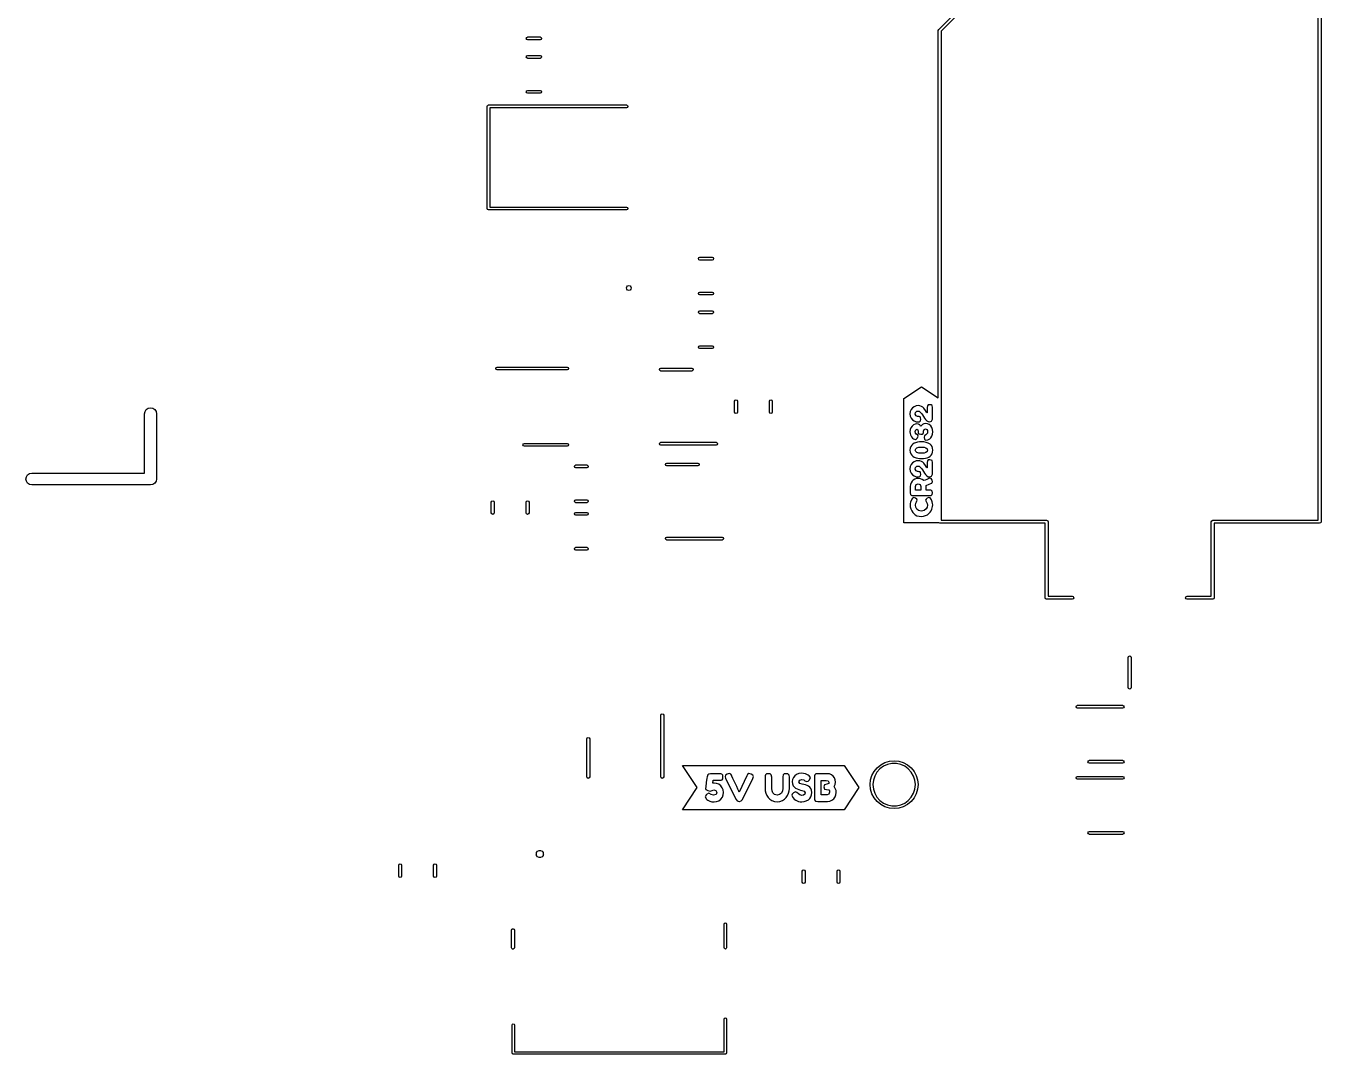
# Model space of a CAD drawing. Extents: x 76 to 221, y -129 to -40.
# Drawn here: x 166.8 to 221.3, y -129 to -85.7 of the extents above; entities that cross this region are included whole.
import ezdxf

# ---------------------------------------------------------------- set-up
doc = ezdxf.new("R2010")
doc.units = 0
doc.layers.add('BLACK', color=7, linetype='CONTINUOUS')

msp = doc.modelspace()

# ---------------------------------------------------------------- linework, layer by layer
at = {"layer": 'BLACK', "linetype": 'CONTINUOUS'}
for p, q in [((205.205, -85.8051), (206.605, -84.4051)), ((206.676, -84.5135), (205.314, -85.8763)), ((221.186, -106.486), (221.186, -84.5135)), ((221.313, -84.45), (221.313, -106.55)), ((187.829, -86.185), (187.846, -86.1426)), ((187.846, -86.2274), (187.829, -86.185)), ((187.846, -86.1426), (187.889, -86.125)), ((187.889, -86.125), (188.411, -86.125)), ((188.411, -86.125), (188.454, -86.1426)), ((188.454, -86.1426), (188.471, -86.185)), ((188.471, -86.185), (188.454, -86.2274)), ((205.186, -85.85), (205.205, -85.8051)), ((205.186, -101.334), (205.186, -85.85)), ((205.314, -85.8763), (205.314, -106.486)), ((187.889, -86.245), (187.846, -86.2274)), ((188.411, -86.245), (187.889, -86.245)), ((188.454, -86.2274), (188.411, -86.245)), ((187.829, -86.965), (187.846, -86.9226)), ((187.846, -87.0074), (187.829, -86.965)), ((187.846, -86.9226), (187.889, -86.905)), ((187.889, -87.025), (187.846, -87.0074)), ((187.889, -86.905), (188.411, -86.905)), ((188.411, -87.025), (187.889, -87.025)), ((188.411, -86.905), (188.454, -86.9226)), ((188.454, -87.0074), (188.411, -87.025)), ((188.454, -86.9226), (188.471, -86.965)), ((188.471, -86.965), (188.454, -87.0074)), ((187.846, -88.3926), (187.889, -88.375)), ((187.889, -88.375), (188.411, -88.375)), ((188.411, -88.375), (188.454, -88.3926)), ((187.829, -88.435), (187.846, -88.3926)), ((187.846, -88.4774), (187.829, -88.435)), ((187.889, -88.495), (187.846, -88.4774)), ((188.411, -88.495), (187.889, -88.495)), ((188.454, -88.4774), (188.411, -88.495)), ((188.454, -88.3926), (188.471, -88.435)), ((188.471, -88.435), (188.454, -88.4774)), ((186.18, -89.05), (186.198, -89.0076)), ((186.18, -93.35), (186.18, -89.05)), ((186.198, -89.0076), (186.24, -88.99)), ((186.24, -88.99), (192.05, -88.99)), ((192.05, -89.11), (186.3, -89.11)), ((186.3, -89.11), (186.3, -93.29)), ((192.05, -88.99), (192.092, -89.0076)), ((192.092, -89.0924), (192.05, -89.11)), ((192.092, -89.0076), (192.11, -89.05)), ((192.11, -89.05), (192.092, -89.0924)), ((186.3, -93.29), (192.05, -93.29)), ((192.05, -93.29), (192.092, -93.3076)), ((186.198, -93.3924), (186.18, -93.35)), ((186.24, -93.41), (186.198, -93.3924)), ((192.05, -93.41), (186.24, -93.41)), ((192.092, -93.3924), (192.05, -93.41)), ((192.092, -93.3076), (192.11, -93.35)), ((192.11, -93.35), (192.092, -93.3924)), ((195.079, -95.465), (195.096, -95.4226)), ((195.096, -95.5074), (195.079, -95.465)), ((195.096, -95.4226), (195.139, -95.405)), ((195.139, -95.405), (195.661, -95.405)), ((195.661, -95.405), (195.704, -95.4226)), ((195.704, -95.4226), (195.721, -95.465)), ((195.721, -95.465), (195.704, -95.5074)), ((195.139, -95.525), (195.096, -95.5074)), ((195.661, -95.525), (195.139, -95.525)), ((195.704, -95.5074), (195.661, -95.525)), ((192.05, -96.7), (192.063, -96.65)), ((192.063, -96.75), (192.05, -96.7)), ((192.063, -96.65), (192.1, -96.6134)), ((192.1, -96.7866), (192.063, -96.75)), ((192.1, -96.6134), (192.15, -96.6)), ((192.15, -96.8), (192.1, -96.7866)), ((192.15, -96.6), (192.2, -96.6134)), ((192.2, -96.7866), (192.15, -96.8)), ((192.2, -96.6134), (192.237, -96.65)), ((192.237, -96.75), (192.2, -96.7866)), ((192.237, -96.65), (192.25, -96.7)), ((192.25, -96.7), (192.237, -96.75)), ((195.079, -96.935), (195.096, -96.8926)), ((195.096, -96.9774), (195.079, -96.935)), ((195.096, -96.8926), (195.139, -96.875)), ((195.139, -96.995), (195.096, -96.9774)), ((195.139, -96.875), (195.661, -96.875)), ((195.661, -96.995), (195.139, -96.995)), ((195.661, -96.875), (195.704, -96.8926)), ((195.704, -96.9774), (195.661, -96.995)), ((195.704, -96.8926), (195.721, -96.935)), ((195.721, -96.935), (195.704, -96.9774)), ((195.096, -97.6826), (195.139, -97.665)), ((195.139, -97.665), (195.661, -97.665)), ((195.661, -97.665), (195.704, -97.6826)), ((195.079, -97.725), (195.096, -97.6826)), ((195.096, -97.7674), (195.079, -97.725)), ((195.139, -97.785), (195.096, -97.7674)), ((195.661, -97.785), (195.139, -97.785)), ((195.704, -97.7674), (195.661, -97.785)), ((195.704, -97.6826), (195.721, -97.725)), ((195.721, -97.725), (195.704, -97.7674)), ((195.079, -99.195), (195.096, -99.1526)), ((195.096, -99.2374), (195.079, -99.195)), ((195.096, -99.1526), (195.139, -99.135)), ((195.139, -99.255), (195.096, -99.2374)), ((195.139, -99.135), (195.661, -99.135)), ((195.661, -99.255), (195.139, -99.255)), ((195.661, -99.135), (195.704, -99.1526)), ((195.704, -99.2374), (195.661, -99.255)), ((195.704, -99.1526), (195.721, -99.195)), ((195.721, -99.195), (195.704, -99.2374)), ((186.54, -100.09), (186.558, -100.048)), ((186.558, -100.132), (186.54, -100.09)), ((186.558, -100.048), (186.6, -100.03)), ((186.6, -100.15), (186.558, -100.132)), ((186.6, -100.03), (189.55, -100.03)), ((189.55, -100.15), (186.6, -100.15)), ((189.55, -100.03), (189.592, -100.048)), ((189.592, -100.132), (189.55, -100.15)), ((189.592, -100.048), (189.61, -100.09)), ((189.61, -100.09), (189.592, -100.132)), ((193.44, -100.14), (193.458, -100.098)), ((193.458, -100.182), (193.44, -100.14)), ((193.458, -100.098), (193.5, -100.08)), ((193.5, -100.2), (193.458, -100.182)), ((193.5, -100.08), (194.15, -100.08)), ((194.15, -100.2), (193.5, -100.2)), ((194.15, -100.08), (194.8, -100.08)), ((194.8, -100.2), (194.15, -100.2)), ((194.8, -100.08), (194.842, -100.098)), ((194.842, -100.182), (194.8, -100.2)), ((194.842, -100.098), (194.86, -100.14)), ((194.86, -100.14), (194.842, -100.182)), ((203.729, -101.357), (204.475, -100.86)), ((204.475, -100.86), (205.186, -101.334)), ((196.605, -101.473), (196.623, -101.431)), ((196.605, -101.927), (196.605, -101.473)), ((196.623, -101.431), (196.665, -101.413)), ((196.665, -101.413), (196.707, -101.431)), ((196.707, -101.431), (196.725, -101.473)), ((196.725, -101.473), (196.725, -101.927)), ((198.075, -101.473), (198.093, -101.431)), ((198.075, -101.927), (198.075, -101.473)), ((198.093, -101.431), (198.135, -101.413)), ((198.135, -101.413), (198.177, -101.431)), ((198.177, -101.431), (198.195, -101.473)), ((198.195, -101.473), (198.195, -101.927)), ((203.729, -101.622), (203.729, -101.357)), ((171.75, -102), (171.769, -101.904)), ((171.75, -104.5), (171.75, -102)), ((171.769, -101.904), (171.823, -101.823)), ((171.823, -101.823), (171.904, -101.769)), ((171.904, -101.769), (172, -101.75)), ((172, -101.75), (172.096, -101.769)), ((172.096, -101.769), (172.177, -101.823)), ((172.177, -101.823), (172.231, -101.904)), ((172.231, -101.904), (172.25, -102)), ((172.25, -102), (172.25, -104.75)), ((196.623, -101.969), (196.605, -101.927)), ((196.665, -101.987), (196.623, -101.969)), ((196.707, -101.969), (196.665, -101.987)), ((196.725, -101.927), (196.707, -101.969)), ((198.093, -101.969), (198.075, -101.927)), ((198.135, -101.987), (198.093, -101.969)), ((198.177, -101.969), (198.135, -101.987)), ((198.195, -101.927), (198.177, -101.969)), ((203.729, -106.326), (203.729, -101.622)), ((204.005, -101.906), (203.994, -102.002)), ((203.994, -102.002), (204.005, -102.097)), ((204.041, -101.824), (204.005, -101.906)), ((204.1, -101.754), (204.041, -101.824)), ((204.174, -101.701), (204.1, -101.754)), ((204.254, -101.669), (204.174, -101.701)), ((204.218, -102.01), (204.23, -101.947)), ((204.248, -102.081), (204.218, -102.01)), ((204.23, -101.947), (204.255, -101.913)), ((204.342, -101.658), (204.254, -101.669)), ((204.255, -101.913), (204.289, -101.893)), ((204.289, -101.893), (204.321, -101.884)), ((204.321, -101.884), (204.377, -101.896)), ((204.412, -101.666), (204.342, -101.658)), ((204.377, -101.896), (204.429, -101.932)), ((204.479, -101.69), (204.412, -101.666)), ((204.429, -101.932), (204.477, -101.985)), ((204.477, -101.985), (204.52, -102.047)), ((204.537, -101.725), (204.479, -101.69)), ((204.583, -101.766), (204.537, -101.725)), ((204.653, -101.855), (204.583, -101.766)), ((204.696, -101.934), (204.653, -101.855)), ((204.709, -101.966), (204.696, -101.934)), ((204.715, -101.966), (204.709, -101.966)), ((204.727, -101.659), (204.715, -101.733)), ((204.715, -101.733), (204.715, -101.966)), ((204.764, -101.629), (204.727, -101.659)), ((204.829, -101.622), (204.764, -101.629)), ((204.893, -101.63), (204.829, -101.622)), ((204.926, -101.657), (204.893, -101.63)), ((204.941, -101.736), (204.926, -101.657)), ((204.941, -102.232), (204.941, -101.736)), ((204.005, -102.097), (204.04, -102.18)), ((204.083, -102.518), (204.033, -102.586)), ((204.04, -102.18), (204.098, -102.25)), ((204.144, -102.468), (204.083, -102.518)), ((204.098, -102.25), (204.171, -102.302)), ((204.211, -102.438), (204.144, -102.468)), ((204.171, -102.302), (204.25, -102.334)), ((204.283, -102.428), (204.211, -102.438)), ((204.307, -102.114), (204.248, -102.081)), ((204.25, -102.334), (204.335, -102.344)), ((204.35, -102.439), (204.283, -102.428)), ((204.337, -102.119), (204.307, -102.114)), ((204.335, -102.344), (204.4, -102.338)), ((204.344, -102.119), (204.337, -102.119)), ((204.386, -102.121), (204.344, -102.119)), ((204.403, -102.472), (204.35, -102.439)), ((204.418, -102.133), (204.386, -102.121)), ((204.4, -102.338), (204.436, -102.303)), ((204.443, -102.527), (204.403, -102.472)), ((204.441, -102.168), (204.418, -102.133)), ((204.436, -102.303), (204.448, -102.232)), ((204.448, -102.232), (204.441, -102.168)), ((204.452, -102.527), (204.443, -102.527)), ((204.479, -102.49), (204.452, -102.527)), ((204.521, -102.45), (204.479, -102.49)), ((204.52, -102.047), (204.56, -102.114)), ((204.578, -102.418), (204.521, -102.45)), ((204.56, -102.114), (204.601, -102.182)), ((204.643, -102.408), (204.578, -102.418)), ((204.601, -102.182), (204.647, -102.244)), ((204.728, -102.419), (204.643, -102.408)), ((204.647, -102.244), (204.7, -102.297)), ((204.7, -102.297), (204.761, -102.332)), ((204.803, -102.453), (204.728, -102.419)), ((204.761, -102.332), (204.827, -102.344)), ((204.867, -102.509), (204.803, -102.453)), ((204.827, -102.344), (204.907, -102.311)), ((204.916, -102.583), (204.867, -102.509)), ((204.907, -102.311), (204.941, -102.232)), ((204.004, -102.668), (203.994, -102.765)), ((203.994, -102.765), (203.998, -102.828)), ((203.998, -102.828), (204.011, -102.885)), ((204.033, -102.586), (204.004, -102.668)), ((204.011, -102.885), (204.051, -102.968)), ((204.051, -102.968), (204.101, -103.021)), ((204.101, -103.021), (204.141, -103.049)), ((204.141, -103.049), (204.227, -103.078)), ((204.211, -102.749), (204.235, -102.678)), ((204.226, -102.82), (204.211, -102.749)), ((204.257, -102.853), (204.226, -102.82)), ((204.227, -103.078), (204.273, -103.062)), ((204.235, -102.678), (204.286, -102.653)), ((204.272, -102.861), (204.257, -102.853)), ((204.319, -102.897), (204.272, -102.861)), ((204.273, -103.062), (204.312, -103.015)), ((204.286, -102.653), (204.323, -102.677)), ((204.312, -103.015), (204.335, -102.945)), ((204.335, -102.945), (204.319, -102.897)), ((204.323, -102.677), (204.335, -102.749)), ((204.335, -102.749), (204.342, -102.815)), ((204.342, -102.815), (204.376, -102.851)), ((204.376, -102.851), (204.447, -102.862)), ((204.447, -102.862), (204.512, -102.854)), ((204.512, -102.854), (204.545, -102.828)), ((204.545, -102.828), (204.558, -102.795)), ((204.558, -102.795), (204.56, -102.737)), ((204.56, -102.737), (204.586, -102.664)), ((204.586, -102.664), (204.646, -102.633)), ((204.601, -102.925), (204.588, -102.992)), ((204.588, -102.992), (204.606, -103.085)), ((204.667, -102.887), (204.601, -102.925)), ((204.606, -103.085), (204.662, -103.116)), ((204.646, -102.633), (204.708, -102.664)), ((204.662, -103.116), (204.73, -103.102)), ((204.728, -102.817), (204.667, -102.887)), ((204.708, -102.664), (204.729, -102.705)), ((204.735, -102.763), (204.728, -102.817)), ((204.729, -102.705), (204.735, -102.763)), ((204.73, -103.102), (204.743, -103.1)), ((204.743, -103.1), (204.776, -103.086)), ((204.776, -103.086), (204.826, -103.054)), ((204.826, -103.054), (204.866, -103.019)), ((204.866, -103.019), (204.916, -102.945)), ((204.945, -102.668), (204.916, -102.583)), ((204.916, -102.945), (204.945, -102.861)), ((204.955, -102.765), (204.945, -102.668)), ((204.945, -102.861), (204.955, -102.765)), ((187.69, -103.31), (187.708, -103.268)), ((187.708, -103.352), (187.69, -103.31)), ((187.708, -103.268), (187.75, -103.25)), ((187.75, -103.37), (187.708, -103.352)), ((187.75, -103.25), (189.55, -103.25)), ((189.55, -103.37), (187.75, -103.37)), ((189.55, -103.25), (189.592, -103.268)), ((189.592, -103.352), (189.55, -103.37)), ((189.592, -103.268), (189.61, -103.31)), ((189.61, -103.31), (189.592, -103.352)), ((193.44, -103.26), (193.458, -103.218)), ((193.458, -103.302), (193.44, -103.26)), ((193.458, -103.218), (193.5, -103.2)), ((193.5, -103.32), (193.458, -103.302)), ((193.5, -103.2), (194.15, -103.2)), ((194.15, -103.32), (193.5, -103.32)), ((194.15, -103.2), (195.825, -103.2)), ((195.825, -103.32), (194.15, -103.32)), ((195.825, -103.2), (195.867, -103.218)), ((195.867, -103.302), (195.825, -103.32)), ((195.867, -103.218), (195.885, -103.26)), ((195.885, -103.26), (195.867, -103.302)), ((204.002, -103.452), (203.994, -103.534)), ((203.994, -103.534), (204.002, -103.617)), ((204.028, -103.381), (204.002, -103.452)), ((204.002, -103.617), (204.029, -103.689)), ((204.066, -103.323), (204.028, -103.381)), ((204.113, -103.278), (204.066, -103.323)), ((204.168, -103.244), (204.113, -103.278)), ((204.232, -103.218), (204.168, -103.244)), ((204.218, -103.534), (204.234, -103.478)), ((204.234, -103.591), (204.218, -103.534)), ((204.31, -103.197), (204.232, -103.218)), ((204.234, -103.478), (204.282, -103.437)), ((204.282, -103.631), (204.234, -103.591)), ((204.282, -103.437), (204.362, -103.413)), ((204.362, -103.656), (204.282, -103.631)), ((204.391, -103.184), (204.31, -103.197)), ((204.362, -103.413), (204.474, -103.405)), ((204.474, -103.664), (204.362, -103.656)), ((204.475, -103.18), (204.391, -103.184)), ((204.474, -103.405), (204.481, -103.405)), ((204.586, -103.656), (204.474, -103.664)), ((204.584, -103.186), (204.475, -103.18)), ((204.481, -103.405), (204.59, -103.413)), ((204.681, -103.205), (204.584, -103.186)), ((204.666, -103.632), (204.586, -103.656)), ((204.59, -103.413), (204.668, -103.437)), ((204.714, -103.592), (204.666, -103.632)), ((204.668, -103.437), (204.715, -103.478)), ((204.766, -103.236), (204.681, -103.205)), ((204.73, -103.535), (204.714, -103.592)), ((204.715, -103.478), (204.73, -103.535)), ((204.839, -103.279), (204.766, -103.236)), ((204.886, -103.323), (204.839, -103.279)), ((204.923, -103.381), (204.886, -103.323)), ((204.948, -103.452), (204.923, -103.381)), ((204.923, -103.686), (204.948, -103.614)), ((204.956, -103.533), (204.948, -103.452)), ((204.948, -103.614), (204.956, -103.533)), ((189.863, -104.215), (189.881, -104.173)), ((189.881, -104.257), (189.863, -104.215)), ((189.881, -104.173), (189.923, -104.155)), ((189.923, -104.155), (190.377, -104.155)), ((190.377, -104.155), (190.419, -104.173)), ((190.419, -104.173), (190.437, -104.215)), ((190.437, -104.215), (190.419, -104.257)), ((193.69, -104.14), (193.708, -104.098)), ((193.708, -104.182), (193.69, -104.14)), ((193.708, -104.098), (193.75, -104.08)), ((193.75, -104.2), (193.708, -104.182)), ((193.75, -104.08), (194.4, -104.08)), ((194.4, -104.2), (193.75, -104.2)), ((194.4, -104.08), (195.05, -104.08)), ((195.05, -104.2), (194.4, -104.2)), ((195.05, -104.08), (195.092, -104.098)), ((195.092, -104.182), (195.05, -104.2)), ((195.092, -104.098), (195.11, -104.14)), ((195.11, -104.14), (195.092, -104.182)), ((204.041, -104.141), (204.005, -104.224)), ((204.029, -103.689), (204.068, -103.748)), ((204.1, -104.071), (204.041, -104.141)), ((204.068, -103.748), (204.115, -103.792)), ((204.174, -104.019), (204.1, -104.071)), ((204.115, -103.792), (204.176, -103.827)), ((204.254, -103.987), (204.174, -104.019)), ((204.176, -103.827), (204.257, -103.859)), ((204.342, -103.976), (204.254, -103.987)), ((204.255, -104.231), (204.289, -104.211)), ((204.257, -103.859), (204.321, -103.875)), ((204.289, -104.211), (204.321, -104.202)), ((204.321, -103.875), (204.393, -103.885)), ((204.321, -104.202), (204.377, -104.214)), ((204.412, -103.984), (204.342, -103.976)), ((204.377, -104.214), (204.429, -104.25)), ((204.393, -103.885), (204.474, -103.889)), ((204.479, -104.008), (204.412, -103.984)), ((204.474, -103.889), (204.563, -103.884)), ((204.537, -104.043), (204.479, -104.008)), ((204.583, -104.084), (204.537, -104.043)), ((204.563, -103.884), (204.645, -103.872)), ((204.653, -104.173), (204.583, -104.084)), ((204.645, -103.872), (204.721, -103.852)), ((204.696, -104.252), (204.653, -104.173)), ((204.727, -103.977), (204.715, -104.051)), ((204.715, -104.051), (204.715, -104.284)), ((204.721, -103.852), (204.785, -103.824)), ((204.764, -103.947), (204.727, -103.977)), ((204.829, -103.939), (204.764, -103.947)), ((204.785, -103.824), (204.839, -103.79)), ((204.893, -103.948), (204.829, -103.939)), ((204.839, -103.79), (204.885, -103.745)), ((204.885, -103.745), (204.923, -103.686)), ((204.926, -103.975), (204.893, -103.948)), ((204.941, -104.054), (204.926, -103.975)), ((204.941, -104.55), (204.941, -104.054)), ((166.75, -104.75), (166.769, -104.654)), ((166.769, -104.846), (166.75, -104.75)), ((166.769, -104.654), (166.823, -104.573)), ((166.823, -104.573), (166.904, -104.519)), ((166.904, -104.519), (167, -104.5)), ((167, -104.5), (171.75, -104.5)), ((172.25, -104.75), (172.231, -104.846)), ((189.923, -104.275), (189.881, -104.257)), ((190.377, -104.275), (189.923, -104.275)), ((190.419, -104.257), (190.377, -104.275)), ((204.005, -104.224), (203.994, -104.32)), ((203.994, -104.32), (204.005, -104.415)), ((204.005, -104.415), (204.04, -104.498)), ((204.04, -104.498), (204.098, -104.567)), ((204.098, -104.567), (204.171, -104.62)), ((204.196, -104.756), (204.135, -104.793)), ((204.171, -104.62), (204.25, -104.651)), ((204.267, -104.731), (204.196, -104.756)), ((204.218, -104.328), (204.23, -104.264)), ((204.248, -104.398), (204.218, -104.328)), ((204.23, -104.264), (204.255, -104.231)), ((204.307, -104.432), (204.248, -104.398)), ((204.25, -104.651), (204.335, -104.662)), ((204.345, -104.723), (204.267, -104.731)), ((204.337, -104.437), (204.307, -104.432)), ((204.335, -104.662), (204.4, -104.656)), ((204.344, -104.437), (204.337, -104.437)), ((204.386, -104.439), (204.344, -104.437)), ((204.435, -104.734), (204.345, -104.723)), ((204.418, -104.451), (204.386, -104.439)), ((204.4, -104.656), (204.436, -104.621)), ((204.441, -104.485), (204.418, -104.451)), ((204.429, -104.25), (204.477, -104.302)), ((204.514, -104.765), (204.435, -104.734)), ((204.436, -104.621), (204.448, -104.55)), ((204.448, -104.55), (204.441, -104.485)), ((204.477, -104.302), (204.52, -104.365)), ((204.52, -104.365), (204.56, -104.432)), ((204.56, -104.432), (204.601, -104.499)), ((204.601, -104.499), (204.647, -104.562)), ((204.647, -104.562), (204.7, -104.614)), ((204.709, -104.284), (204.696, -104.252)), ((204.7, -104.614), (204.761, -104.65)), ((204.781, -104.732), (204.7, -104.767)), ((204.715, -104.284), (204.709, -104.284)), ((204.761, -104.65), (204.827, -104.662)), ((204.847, -104.713), (204.781, -104.732)), ((204.827, -104.662), (204.907, -104.629)), ((204.892, -104.732), (204.847, -104.713)), ((204.928, -104.792), (204.892, -104.732)), ((204.907, -104.629), (204.941, -104.55)), ((166.823, -104.927), (166.769, -104.846)), ((166.904, -104.981), (166.823, -104.927)), ((167, -105), (166.904, -104.981)), ((172, -105), (167, -105)), ((172.096, -104.981), (172, -105)), ((172.177, -104.927), (172.096, -104.981)), ((172.231, -104.846), (172.177, -104.927)), ((204.017, -104.983), (204.008, -105.057)), ((204.008, -105.057), (204.008, -105.331)), ((204.044, -104.911), (204.017, -104.983)), ((204.089, -104.84), (204.044, -104.911)), ((204.135, -104.793), (204.089, -104.84)), ((204.232, -105.059), (204.261, -104.983)), ((204.232, -105.22), (204.232, -105.059)), ((204.457, -105.22), (204.232, -105.22)), ((204.261, -104.983), (204.345, -104.946)), ((204.345, -104.946), (204.429, -104.983)), ((204.429, -104.983), (204.457, -105.057)), ((204.457, -105.057), (204.457, -105.22)), ((204.582, -104.818), (204.514, -104.765)), ((204.634, -104.796), (204.582, -104.818)), ((204.7, -104.767), (204.634, -104.796)), ((204.679, -105.02), (204.796, -104.971)), ((204.682, -105.059), (204.679, -105.02)), ((204.682, -105.22), (204.682, -105.059)), ((204.826, -105.22), (204.682, -105.22)), ((204.796, -104.971), (204.873, -104.938)), ((204.869, -105.221), (204.826, -105.22)), ((204.903, -105.233), (204.869, -105.221)), ((204.873, -104.938), (204.909, -104.921)), ((204.929, -105.267), (204.903, -105.233)), ((204.909, -104.921), (204.934, -104.898)), ((204.946, -104.857), (204.928, -104.792)), ((204.937, -105.333), (204.929, -105.267)), ((204.934, -104.898), (204.946, -104.857)), ((186.355, -105.723), (186.373, -105.681)), ((186.355, -106.177), (186.355, -105.723)), ((186.373, -105.681), (186.415, -105.663)), ((186.415, -105.663), (186.457, -105.681)), ((186.457, -105.681), (186.475, -105.723)), ((186.475, -105.723), (186.475, -106.177)), ((187.825, -105.723), (187.843, -105.681)), ((187.825, -106.177), (187.825, -105.723)), ((187.843, -105.681), (187.885, -105.663)), ((187.885, -105.663), (187.927, -105.681)), ((187.927, -105.681), (187.945, -105.723)), ((187.945, -105.723), (187.945, -106.177)), ((189.863, -105.685), (189.881, -105.643)), ((189.881, -105.727), (189.863, -105.685)), ((189.881, -105.643), (189.923, -105.625)), ((189.923, -105.745), (189.881, -105.727)), ((189.923, -105.625), (190.377, -105.625)), ((190.377, -105.745), (189.923, -105.745)), ((190.377, -105.625), (190.419, -105.643)), ((190.419, -105.727), (190.377, -105.745)), ((190.419, -105.643), (190.437, -105.685)), ((190.437, -105.685), (190.419, -105.727)), ((204.003, -105.78), (203.999, -105.841)), ((203.999, -105.841), (204.006, -105.924)), ((204.017, -105.719), (204.003, -105.78)), ((204.008, -105.331), (204.016, -105.397)), ((204.016, -105.397), (204.042, -105.43)), ((204.055, -105.626), (204.017, -105.719)), ((204.042, -105.43), (204.076, -105.442)), ((204.072, -105.595), (204.055, -105.626)), ((204.095, -105.56), (204.072, -105.595)), ((204.076, -105.442), (204.119, -105.444)), ((204.156, -105.527), (204.095, -105.56)), ((204.119, -105.444), (204.824, -105.444)), ((204.226, -105.554), (204.156, -105.527)), ((204.224, -105.849), (204.234, -105.769)), ((204.238, -105.931), (204.224, -105.849)), ((204.278, -105.601), (204.226, -105.554)), ((204.234, -105.769), (204.267, -105.707)), ((204.267, -105.707), (204.295, -105.642)), ((204.295, -105.642), (204.278, -105.601)), ((204.671, -105.6), (204.653, -105.641)), ((204.653, -105.641), (204.678, -105.702)), ((204.724, -105.556), (204.671, -105.6)), ((204.678, -105.702), (204.695, -105.725)), ((204.695, -105.725), (204.715, -105.775)), ((204.725, -105.849), (204.711, -105.932)), ((204.715, -105.775), (204.725, -105.849)), ((204.795, -105.528), (204.724, -105.556)), ((204.839, -105.545), (204.795, -105.528)), ((204.824, -105.444), (204.89, -105.437)), ((204.871, -105.585), (204.839, -105.545)), ((204.898, -105.629), (204.871, -105.585)), ((204.89, -105.437), (204.926, -105.403)), ((204.931, -105.715), (204.898, -105.629)), ((204.926, -105.403), (204.937, -105.333)), ((204.946, -105.778), (204.931, -105.715)), ((204.951, -105.84), (204.946, -105.778)), ((204.947, -105.901), (204.951, -105.84)), ((186.373, -106.219), (186.355, -106.177)), ((186.415, -106.237), (186.373, -106.219)), ((186.457, -106.219), (186.415, -106.237)), ((186.475, -106.177), (186.457, -106.219)), ((187.843, -106.219), (187.825, -106.177)), ((187.885, -106.237), (187.843, -106.219)), ((187.927, -106.219), (187.885, -106.237)), ((187.945, -106.177), (187.927, -106.219)), ((189.863, -106.215), (189.881, -106.173)), ((189.881, -106.257), (189.863, -106.215)), ((189.881, -106.173), (189.923, -106.155)), ((189.923, -106.275), (189.881, -106.257)), ((189.923, -106.155), (190.377, -106.155)), ((190.377, -106.275), (189.923, -106.275)), ((190.377, -106.155), (190.419, -106.173)), ((190.419, -106.257), (190.377, -106.275)), ((190.419, -106.173), (190.437, -106.215)), ((190.437, -106.215), (190.419, -106.257)), ((203.729, -106.59), (203.729, -106.326)), ((204.006, -105.924), (204.029, -106.008)), ((204.029, -106.008), (204.067, -106.091)), ((204.067, -106.091), (204.107, -106.153)), ((204.107, -106.153), (204.156, -106.208)), ((204.156, -106.208), (204.215, -106.255)), ((204.215, -106.255), (204.289, -106.293)), ((204.281, -106.012), (204.238, -105.931)), ((204.359, -106.075), (204.281, -106.012)), ((204.289, -106.293), (204.374, -106.317)), ((204.414, -106.095), (204.359, -106.075)), ((204.374, -106.317), (204.469, -106.326)), ((204.474, -106.101), (204.414, -106.095)), ((204.469, -106.326), (204.564, -106.317)), ((204.535, -106.095), (204.474, -106.101)), ((204.589, -106.075), (204.535, -106.095)), ((204.564, -106.317), (204.652, -106.292)), ((204.669, -106.011), (204.589, -106.075)), ((204.652, -106.292), (204.729, -106.254)), ((204.711, -105.932), (204.669, -106.011)), ((204.729, -106.254), (204.791, -106.206)), ((204.791, -106.206), (204.84, -106.151)), ((204.84, -106.151), (204.882, -106.089)), ((204.882, -106.089), (204.914, -106.024)), ((204.914, -106.024), (204.935, -105.962)), ((204.935, -105.962), (204.947, -105.901)), ((205.203, -106.59), (203.729, -106.59)), ((205.205, -106.595), (205.203, -106.59)), ((205.25, -106.614), (205.205, -106.595)), ((209.686, -106.614), (205.25, -106.614)), ((205.314, -106.486), (209.75, -106.486)), ((209.686, -109.75), (209.686, -106.614)), ((209.75, -106.486), (209.795, -106.505)), ((209.795, -106.505), (209.813, -106.55)), ((209.813, -106.55), (209.813, -109.686)), ((216.686, -106.55), (216.705, -106.505)), ((216.686, -109.686), (216.686, -106.55)), ((216.705, -106.505), (216.75, -106.486)), ((216.75, -106.486), (221.186, -106.486)), ((221.25, -106.614), (216.813, -106.614)), ((216.813, -106.614), (216.813, -109.75)), ((221.295, -106.595), (221.25, -106.614)), ((221.313, -106.55), (221.295, -106.595)), ((193.69, -107.26), (193.708, -107.218)), ((193.708, -107.302), (193.69, -107.26)), ((193.708, -107.218), (193.75, -107.2)), ((193.75, -107.32), (193.708, -107.302)), ((193.75, -107.2), (194.4, -107.2)), ((194.4, -107.32), (193.75, -107.32)), ((194.4, -107.2), (196.075, -107.2)), ((196.075, -107.32), (194.4, -107.32)), ((196.075, -107.2), (196.117, -107.218)), ((196.117, -107.302), (196.075, -107.32)), ((196.117, -107.218), (196.135, -107.26)), ((196.135, -107.26), (196.117, -107.302)), ((189.863, -107.685), (189.881, -107.643)), ((189.881, -107.727), (189.863, -107.685)), ((189.881, -107.643), (189.923, -107.625)), ((189.923, -107.745), (189.881, -107.727)), ((189.923, -107.625), (190.377, -107.625)), ((190.377, -107.745), (189.923, -107.745)), ((190.377, -107.625), (190.419, -107.643)), ((190.419, -107.727), (190.377, -107.745)), ((190.419, -107.643), (190.437, -107.685)), ((190.437, -107.685), (190.419, -107.727)), ((209.705, -109.795), (209.686, -109.75)), ((209.75, -109.813), (209.705, -109.795)), ((210.83, -109.813), (209.75, -109.813)), ((209.813, -109.686), (210.83, -109.686)), ((210.83, -109.686), (210.875, -109.705)), ((210.875, -109.795), (210.83, -109.813)), ((210.875, -109.705), (210.893, -109.75)), ((210.893, -109.75), (210.875, -109.795)), ((215.606, -109.75), (215.625, -109.705)), ((215.625, -109.795), (215.606, -109.75)), ((215.625, -109.705), (215.67, -109.686)), ((215.67, -109.813), (215.625, -109.795)), ((215.67, -109.686), (216.686, -109.686)), ((216.75, -109.813), (215.67, -109.813)), ((216.795, -109.795), (216.75, -109.813)), ((216.813, -109.75), (216.795, -109.795)), ((213.186, -112.264), (213.205, -112.219)), ((213.186, -113.534), (213.186, -112.264)), ((213.205, -112.219), (213.25, -112.2)), ((213.25, -112.2), (213.295, -112.219)), ((213.295, -112.219), (213.313, -112.264)), ((213.313, -112.264), (213.313, -113.534)), ((213.205, -113.579), (213.186, -113.534)), ((213.25, -113.597), (213.205, -113.579)), ((213.295, -113.579), (213.25, -113.597)), ((213.313, -113.534), (213.295, -113.579)), ((210.99, -114.34), (211.008, -114.298)), ((211.008, -114.382), (210.99, -114.34)), ((211.008, -114.298), (211.05, -114.28)), ((211.05, -114.4), (211.008, -114.382)), ((211.05, -114.28), (212.95, -114.28)), ((212.95, -114.4), (211.05, -114.4)), ((212.95, -114.28), (212.992, -114.298)), ((212.992, -114.382), (212.95, -114.4)), ((212.992, -114.298), (213.01, -114.34)), ((213.01, -114.34), (212.992, -114.382)), ((193.5, -114.7), (193.518, -114.658)), ((193.5, -116.5), (193.5, -114.7)), ((193.518, -114.658), (193.56, -114.64)), ((193.56, -114.64), (193.602, -114.658)), ((193.602, -114.658), (193.62, -114.7)), ((193.62, -114.7), (193.62, -116.5)), ((190.38, -115.7), (190.398, -115.658)), ((190.398, -115.658), (190.44, -115.64)), ((190.44, -115.64), (190.482, -115.658)), ((190.482, -115.658), (190.5, -115.7)), ((190.38, -116.5), (190.38, -115.7)), ((190.5, -115.7), (190.5, -116.5)), ((190.38, -117.3), (190.38, -116.5)), ((190.5, -116.5), (190.5, -117.3)), ((193.5, -117.3), (193.5, -116.5)), ((193.62, -116.5), (193.62, -117.3)), ((202.764, -116.785), (202.938, -116.692)), ((202.938, -116.692), (203.128, -116.634)), ((203.231, -116.735), (203.048, -116.774)), ((203.128, -116.634), (203.325, -116.615)), ((203.419, -116.735), (203.231, -116.735)), ((203.325, -116.615), (203.522, -116.634)), ((203.602, -116.774), (203.419, -116.735)), ((203.522, -116.634), (203.712, -116.692)), ((203.712, -116.692), (203.886, -116.785)), ((211.49, -116.66), (211.508, -116.618)), ((211.508, -116.702), (211.49, -116.66)), ((211.508, -116.618), (211.55, -116.6)), ((211.55, -116.72), (211.508, -116.702)), ((211.55, -116.6), (212.95, -116.6)), ((212.95, -116.72), (211.55, -116.72)), ((212.95, -116.6), (212.992, -116.618)), ((212.992, -116.702), (212.95, -116.72)), ((212.992, -116.618), (213.01, -116.66)), ((213.01, -116.66), (212.992, -116.702)), ((190.398, -117.342), (190.38, -117.3)), ((190.5, -117.3), (190.482, -117.342)), ((193.518, -117.342), (193.5, -117.3)), ((193.62, -117.3), (193.602, -117.342)), ((195.031, -117.75), (194.409, -116.817)), ((194.409, -116.817), (195.031, -116.817)), ((195.031, -116.817), (195.362, -116.817)), ((195.362, -116.817), (200.888, -116.817)), ((195.446, -117.289), (195.437, -117.355)), ((195.457, -117.255), (195.446, -117.289)), ((195.48, -117.213), (195.457, -117.255)), ((195.522, -117.178), (195.48, -117.213)), ((195.586, -117.163), (195.522, -117.178)), ((195.827, -117.165), (195.586, -117.163)), ((195.976, -117.165), (195.827, -117.165)), ((196.032, -117.167), (195.976, -117.165)), ((196.073, -117.182), (196.032, -117.167)), ((196.105, -117.225), (196.073, -117.182)), ((196.116, -117.309), (196.105, -117.225)), ((196.106, -117.386), (196.116, -117.309)), ((196.227, -117.232), (196.203, -117.286)), ((196.203, -117.286), (196.227, -117.362)), ((196.297, -117.184), (196.227, -117.232)), ((196.377, -117.157), (196.297, -117.184)), ((196.419, -117.163), (196.377, -117.157)), ((196.446, -117.186), (196.419, -117.163)), ((196.472, -117.228), (196.446, -117.186)), ((196.494, -117.272), (196.472, -117.228)), ((196.534, -117.359), (196.494, -117.272)), ((197.119, -117.248), (196.802, -117.943)), ((197.142, -117.2), (197.119, -117.248)), ((197.211, -117.157), (197.142, -117.2)), ((197.305, -117.184), (197.211, -117.157)), ((197.375, -117.232), (197.305, -117.184)), ((197.399, -117.286), (197.375, -117.232)), ((197.375, -117.362), (197.399, -117.286)), ((197.89, -117.25), (197.888, -117.306)), ((197.888, -117.306), (197.888, -117.784)), ((197.905, -117.208), (197.89, -117.25)), ((197.948, -117.175), (197.905, -117.208)), ((198.029, -117.165), (197.948, -117.175)), ((198.11, -117.175), (198.029, -117.165)), ((198.151, -117.208), (198.11, -117.175)), ((198.17, -117.308), (198.151, -117.208)), ((198.17, -117.784), (198.17, -117.308)), ((198.648, -117.209), (198.632, -117.297)), ((198.632, -117.297), (198.632, -117.783)), ((198.694, -117.175), (198.648, -117.209)), ((198.77, -117.165), (198.694, -117.175)), ((198.842, -117.173), (198.77, -117.165)), ((198.883, -117.192), (198.842, -117.173)), ((198.904, -117.225), (198.883, -117.192)), ((198.913, -117.308), (198.904, -117.225)), ((198.913, -117.787), (198.913, -117.308)), ((199.141, -117.252), (199.083, -117.325)), ((199.219, -117.194), (199.141, -117.252)), ((199.313, -117.159), (199.219, -117.194)), ((199.424, -117.148), (199.313, -117.159)), ((199.515, -117.154), (199.424, -117.148)), ((199.598, -117.172), (199.515, -117.154)), ((199.707, -117.222), (199.598, -117.172)), ((199.747, -117.252), (199.707, -117.222)), ((199.796, -117.33), (199.747, -117.252)), ((199.968, -117.249), (199.966, -117.305)), ((199.966, -117.305), (199.966, -118.186)), ((199.983, -117.208), (199.968, -117.249)), ((200.025, -117.176), (199.983, -117.208)), ((200.107, -117.165), (200.025, -117.176)), ((200.507, -117.165), (200.107, -117.165)), ((200.599, -117.176), (200.507, -117.165)), ((200.681, -117.21), (200.599, -117.176)), ((200.752, -117.267), (200.681, -117.21)), ((200.809, -117.34), (200.752, -117.267)), ((200.888, -116.817), (201.219, -116.817)), ((201.219, -116.817), (201.841, -117.75)), ((202.334, -117.428), (202.392, -117.238)), ((202.392, -117.238), (202.485, -117.064)), ((202.507, -117.261), (202.45, -117.439)), ((202.485, -117.064), (202.611, -116.911)), ((202.601, -117.099), (202.507, -117.261)), ((202.726, -116.96), (202.601, -117.099)), ((202.611, -116.911), (202.764, -116.785)), ((202.878, -116.85), (202.726, -116.96)), ((203.048, -116.774), (202.878, -116.85)), ((203.772, -116.85), (203.602, -116.774)), ((203.924, -116.96), (203.772, -116.85)), ((203.886, -116.785), (204.039, -116.911)), ((204.049, -117.099), (203.924, -116.96)), ((204.039, -116.911), (204.165, -117.064)), ((204.143, -117.261), (204.049, -117.099)), ((204.2, -117.439), (204.143, -117.261)), ((204.165, -117.064), (204.258, -117.238)), ((204.258, -117.238), (204.316, -117.428)), ((210.99, -117.34), (211.008, -117.298)), ((211.008, -117.298), (211.05, -117.28)), ((211.05, -117.28), (212.95, -117.28)), ((212.95, -117.28), (212.992, -117.298)), ((212.992, -117.298), (213.01, -117.34)), ((190.44, -117.36), (190.398, -117.342)), ((190.482, -117.342), (190.44, -117.36)), ((193.56, -117.36), (193.518, -117.342)), ((193.602, -117.342), (193.56, -117.36)), ((194.409, -118.683), (195.031, -117.75)), ((195.389, -117.715), (195.381, -117.789)), ((195.381, -117.789), (195.398, -117.828)), ((195.413, -117.533), (195.389, -117.715)), ((195.398, -117.828), (195.472, -117.876)), ((195.437, -117.355), (195.413, -117.533)), ((195.659, -117.87), (195.735, -117.841)), ((195.692, -117.563), (195.708, -117.443)), ((195.748, -117.56), (195.692, -117.563)), ((195.708, -117.443), (195.986, -117.443)), ((195.735, -117.841), (195.82, -117.872)), ((195.845, -117.573), (195.748, -117.56)), ((195.935, -117.611), (195.845, -117.573)), ((196.019, -117.674), (195.935, -117.611)), ((195.986, -117.443), (196.037, -117.44)), ((196.086, -117.755), (196.019, -117.674)), ((196.037, -117.44), (196.076, -117.425)), ((196.076, -117.425), (196.106, -117.386)), ((196.126, -117.848), (196.086, -117.755)), ((196.14, -117.952), (196.126, -117.848)), ((196.227, -117.362), (196.665, -118.251)), ((196.585, -117.472), (196.534, -117.359)), ((196.639, -117.59), (196.585, -117.472)), ((196.694, -117.709), (196.639, -117.59)), ((196.745, -117.821), (196.694, -117.709)), ((196.785, -117.906), (196.745, -117.821)), ((196.937, -118.251), (197.375, -117.362)), ((197.888, -117.784), (197.896, -117.888)), ((198.182, -117.879), (198.17, -117.784)), ((198.632, -117.783), (198.618, -117.889)), ((198.905, -117.89), (198.913, -117.787)), ((199.049, -117.406), (199.037, -117.495)), ((199.037, -117.495), (199.047, -117.589)), ((199.047, -117.589), (199.077, -117.669)), ((199.083, -117.325), (199.049, -117.406)), ((199.077, -117.669), (199.123, -117.732)), ((199.123, -117.732), (199.178, -117.775)), ((199.178, -117.775), (199.241, -117.806)), ((199.241, -117.806), (199.308, -117.833)), ((199.308, -117.833), (199.376, -117.854)), ((199.316, -117.501), (199.351, -117.432)), ((199.357, -117.571), (199.316, -117.501)), ((199.351, -117.432), (199.436, -117.408)), ((199.458, -117.608), (199.357, -117.571)), ((199.376, -117.854), (199.439, -117.868)), ((199.436, -117.408), (199.521, -117.429)), ((199.521, -117.62), (199.458, -117.608)), ((199.521, -117.429), (199.546, -117.449)), ((199.589, -117.637), (199.521, -117.62)), ((199.546, -117.449), (199.564, -117.465)), ((199.564, -117.465), (199.647, -117.497)), ((199.658, -117.659), (199.589, -117.637)), ((199.647, -117.497), (199.703, -117.477)), ((199.721, -117.686), (199.658, -117.659)), ((199.703, -117.477), (199.758, -117.417)), ((199.777, -117.725), (199.721, -117.686)), ((199.758, -117.417), (199.796, -117.33)), ((199.822, -117.785), (199.777, -117.725)), ((199.852, -117.864), (199.822, -117.785)), ((200.247, -118.048), (200.247, -117.446)), ((200.247, -117.446), (200.469, -117.446)), ((200.395, -117.63), (200.366, -117.721)), ((200.366, -117.721), (200.394, -117.813)), ((200.394, -117.813), (200.48, -117.835)), ((200.493, -117.608), (200.395, -117.63)), ((200.469, -117.446), (200.548, -117.462)), ((200.48, -117.835), (200.569, -117.848)), ((200.569, -117.575), (200.493, -117.608)), ((200.548, -117.462), (200.574, -117.517)), ((200.574, -117.517), (200.569, -117.575)), ((200.569, -117.848), (200.598, -117.879)), ((200.794, -117.706), (200.84, -117.615)), ((200.846, -117.783), (200.794, -117.706)), ((200.843, -117.423), (200.809, -117.34)), ((200.84, -117.615), (200.855, -117.514)), ((200.855, -117.514), (200.843, -117.423)), ((200.878, -117.867), (200.846, -117.783)), ((201.841, -117.75), (201.219, -118.683)), ((202.315, -117.625), (202.334, -117.428)), ((202.334, -117.822), (202.315, -117.625)), ((202.392, -118.012), (202.334, -117.822)), ((202.45, -117.439), (202.43, -117.625)), ((202.43, -117.625), (202.45, -117.811)), ((202.45, -117.811), (202.507, -117.989)), ((204.143, -117.989), (204.2, -117.811)), ((204.22, -117.625), (204.2, -117.439)), ((204.2, -117.811), (204.22, -117.625)), ((204.316, -117.822), (204.258, -118.012)), ((204.316, -117.428), (204.335, -117.625)), ((204.335, -117.625), (204.316, -117.822)), ((211.008, -117.382), (210.99, -117.34)), ((211.05, -117.4), (211.008, -117.382)), ((212.95, -117.4), (211.05, -117.4)), ((212.992, -117.382), (212.95, -117.4)), ((213.01, -117.34), (212.992, -117.382)), ((195.421, -118.038), (195.362, -118.141)), ((195.362, -118.141), (195.422, -118.237)), ((195.513, -117.986), (195.421, -118.038)), ((195.422, -118.237), (195.435, -118.248)), ((195.435, -118.248), (195.475, -118.278)), ((195.472, -117.876), (195.572, -117.906)), ((195.475, -118.278), (195.557, -118.319)), ((195.619, -118.037), (195.513, -117.986)), ((195.557, -118.319), (195.646, -118.344)), ((195.572, -117.906), (195.659, -117.87)), ((195.718, -118.07), (195.619, -118.037)), ((195.646, -118.344), (195.741, -118.352)), ((195.823, -118.04), (195.718, -118.07)), ((195.741, -118.352), (195.848, -118.339)), ((195.82, -117.872), (195.857, -117.956)), ((195.857, -117.956), (195.823, -118.04)), ((195.848, -118.339), (195.943, -118.3)), ((195.943, -118.3), (196.026, -118.234)), ((196.026, -118.234), (196.089, -118.15)), ((196.089, -118.15), (196.127, -118.056)), ((196.127, -118.056), (196.14, -117.952)), ((196.665, -118.251), (196.718, -118.307)), ((196.718, -118.307), (196.794, -118.329)), ((196.802, -117.943), (196.785, -117.906)), ((196.794, -118.329), (196.81, -118.329)), ((196.81, -118.329), (196.884, -118.307)), ((196.884, -118.307), (196.937, -118.251)), ((197.896, -117.888), (197.92, -117.986)), ((197.92, -117.986), (197.96, -118.078)), ((197.96, -118.078), (198.016, -118.165)), ((198.016, -118.165), (198.087, -118.24)), ((198.087, -118.24), (198.177, -118.298)), ((198.177, -118.298), (198.282, -118.337)), ((198.218, -117.968), (198.182, -117.879)), ((198.289, -118.04), (198.218, -117.968)), ((198.282, -118.337), (198.398, -118.349)), ((198.402, -118.067), (198.289, -118.04)), ((198.398, -118.349), (198.514, -118.337)), ((198.503, -118.045), (198.402, -118.067)), ((198.575, -117.981), (198.503, -118.045)), ((198.514, -118.337), (198.62, -118.299)), ((198.618, -117.889), (198.575, -117.981)), ((198.62, -118.299), (198.71, -118.242)), ((198.71, -118.242), (198.783, -118.168)), ((198.783, -118.168), (198.84, -118.08)), ((198.84, -118.08), (198.881, -117.987)), ((198.881, -117.987), (198.905, -117.89)), ((199.033, -118.028), (199.016, -118.075)), ((199.016, -118.075), (199.058, -118.167)), ((199.085, -117.968), (199.033, -118.028)), ((199.058, -118.167), (199.072, -118.184)), ((199.072, -118.184), (199.118, -118.233)), ((199.169, -117.93), (199.085, -117.968)), ((199.118, -118.233), (199.189, -118.283)), ((199.222, -117.95), (199.169, -117.93)), ((199.189, -118.283), (199.297, -118.328)), ((199.293, -118.01), (199.222, -117.95)), ((199.356, -118.061), (199.293, -118.01)), ((199.297, -118.328), (199.366, -118.342)), ((199.432, -118.086), (199.356, -118.061)), ((199.366, -118.342), (199.439, -118.346)), ((199.514, -118.072), (199.432, -118.086)), ((199.439, -117.868), (199.539, -117.904)), ((199.439, -118.346), (199.534, -118.337)), ((199.564, -118.032), (199.514, -118.072)), ((199.534, -118.337), (199.626, -118.309)), ((199.539, -117.904), (199.58, -117.965)), ((199.58, -117.965), (199.564, -118.032)), ((199.626, -118.309), (199.713, -118.262)), ((199.713, -118.262), (199.774, -118.21)), ((199.774, -118.21), (199.821, -118.141)), ((199.821, -118.141), (199.852, -118.056)), ((199.863, -117.959), (199.852, -117.864)), ((199.852, -118.056), (199.863, -117.959)), ((199.966, -118.186), (199.975, -118.268)), ((199.975, -118.268), (200.017, -118.314)), ((200.017, -118.314), (200.105, -118.329)), ((200.105, -118.329), (200.523, -118.329)), ((200.507, -118.048), (200.247, -118.048)), ((200.582, -118.021), (200.507, -118.048)), ((200.523, -118.329), (200.618, -118.317)), ((200.607, -117.94), (200.582, -118.021)), ((200.598, -117.879), (200.607, -117.94)), ((200.618, -118.317), (200.704, -118.281)), ((200.704, -118.281), (200.779, -118.221)), ((200.779, -118.221), (200.838, -118.144)), ((200.838, -118.144), (200.875, -118.056)), ((200.875, -118.056), (200.888, -117.956)), ((200.888, -117.956), (200.878, -117.867)), ((202.485, -118.186), (202.392, -118.012)), ((202.611, -118.339), (202.485, -118.186)), ((202.507, -117.989), (202.601, -118.151)), ((202.601, -118.151), (202.726, -118.29)), ((202.764, -118.465), (202.611, -118.339)), ((202.726, -118.29), (202.878, -118.4)), ((202.878, -118.4), (203.048, -118.476)), ((203.602, -118.476), (203.772, -118.4)), ((203.772, -118.4), (203.924, -118.29)), ((204.039, -118.339), (203.886, -118.465)), ((203.924, -118.29), (204.049, -118.151)), ((204.165, -118.186), (204.039, -118.339)), ((204.049, -118.151), (204.143, -117.989)), ((204.258, -118.012), (204.165, -118.186)), ((195.031, -118.683), (194.409, -118.683)), ((195.362, -118.683), (195.031, -118.683)), ((195.741, -118.683), (195.362, -118.683)), ((196.81, -118.683), (195.741, -118.683)), ((198.398, -118.683), (196.81, -118.683)), ((199.439, -118.683), (198.398, -118.683)), ((200.523, -118.683), (199.439, -118.683)), ((200.888, -118.683), (200.523, -118.683)), ((201.219, -118.683), (200.888, -118.683)), ((202.938, -118.558), (202.764, -118.465)), ((203.128, -118.616), (202.938, -118.558)), ((203.048, -118.476), (203.231, -118.515)), ((203.325, -118.635), (203.128, -118.616)), ((203.231, -118.515), (203.419, -118.515)), ((203.522, -118.616), (203.325, -118.635)), ((203.419, -118.515), (203.602, -118.476)), ((203.712, -118.558), (203.522, -118.616)), ((203.886, -118.465), (203.712, -118.558)), ((211.49, -119.66), (211.508, -119.618)), ((211.508, -119.702), (211.49, -119.66)), ((211.508, -119.618), (211.55, -119.6)), ((211.55, -119.72), (211.508, -119.702)), ((211.55, -119.6), (212.95, -119.6)), ((212.95, -119.72), (211.55, -119.72)), ((212.95, -119.6), (212.992, -119.618)), ((212.992, -119.702), (212.95, -119.72)), ((212.992, -119.618), (213.01, -119.66)), ((213.01, -119.66), (212.992, -119.702)), ((188.25, -120.55), (188.255, -120.529)), ((188.255, -120.571), (188.25, -120.55)), ((188.255, -120.519), (188.258, -120.515)), ((188.255, -120.529), (188.255, -120.519)), ((188.255, -120.581), (188.255, -120.571)), ((188.258, -120.585), (188.255, -120.581)), ((188.258, -120.515), (188.265, -120.485)), ((188.265, -120.485), (188.306, -120.433)), ((188.306, -120.433), (188.367, -120.404)), ((188.367, -120.404), (188.433, -120.404)), ((188.433, -120.404), (188.494, -120.433)), ((188.494, -120.433), (188.535, -120.485)), ((188.535, -120.485), (188.542, -120.515)), ((188.542, -120.515), (188.545, -120.519)), ((188.545, -120.581), (188.542, -120.585)), ((188.545, -120.519), (188.545, -120.529)), ((188.545, -120.529), (188.55, -120.55)), ((188.55, -120.55), (188.545, -120.571)), ((188.545, -120.571), (188.545, -120.581)), ((182.455, -121.023), (182.473, -120.981)), ((182.455, -121.477), (182.455, -121.023)), ((182.473, -120.981), (182.515, -120.963)), ((182.515, -120.963), (182.557, -120.981)), ((182.557, -120.981), (182.575, -121.023)), ((182.575, -121.023), (182.575, -121.477)), ((183.925, -121.023), (183.943, -120.981)), ((183.925, -121.477), (183.925, -121.023)), ((183.943, -120.981), (183.985, -120.963)), ((183.985, -120.963), (184.027, -120.981)), ((184.027, -120.981), (184.045, -121.023)), ((184.045, -121.023), (184.045, -121.477)), ((188.265, -120.615), (188.258, -120.585)), ((188.306, -120.667), (188.265, -120.615)), ((188.367, -120.696), (188.306, -120.667)), ((188.433, -120.696), (188.367, -120.696)), ((188.494, -120.667), (188.433, -120.696)), ((188.535, -120.615), (188.494, -120.667)), ((188.542, -120.585), (188.535, -120.615)), ((182.473, -121.519), (182.455, -121.477)), ((182.515, -121.537), (182.473, -121.519)), ((182.557, -121.519), (182.515, -121.537)), ((182.575, -121.477), (182.557, -121.519)), ((183.943, -121.519), (183.925, -121.477)), ((183.985, -121.537), (183.943, -121.519)), ((184.027, -121.519), (183.985, -121.537)), ((184.045, -121.477), (184.027, -121.519)), ((199.455, -121.273), (199.473, -121.231)), ((199.455, -121.727), (199.455, -121.273)), ((199.473, -121.231), (199.515, -121.213)), ((199.515, -121.213), (199.557, -121.231)), ((199.557, -121.231), (199.575, -121.273)), ((199.575, -121.273), (199.575, -121.727)), ((200.925, -121.273), (200.943, -121.231)), ((200.925, -121.727), (200.925, -121.273)), ((200.943, -121.231), (200.985, -121.213)), ((200.985, -121.213), (201.027, -121.231)), ((201.027, -121.231), (201.045, -121.273)), ((201.045, -121.273), (201.045, -121.727)), ((199.473, -121.769), (199.455, -121.727)), ((199.515, -121.787), (199.473, -121.769)), ((199.557, -121.769), (199.515, -121.787)), ((199.575, -121.727), (199.557, -121.769)), ((200.943, -121.769), (200.925, -121.727)), ((200.985, -121.787), (200.943, -121.769)), ((201.027, -121.769), (200.985, -121.787)), ((201.045, -121.727), (201.027, -121.769)), ((187.2, -123.75), (187.215, -123.715)), ((187.2, -124.5), (187.2, -123.75)), ((187.215, -123.715), (187.25, -123.7)), ((187.25, -123.7), (187.28, -123.7)), ((187.28, -123.7), (187.315, -123.715)), ((187.315, -123.715), (187.33, -123.75)), ((187.33, -123.75), (187.33, -124.5)), ((196.17, -123.5), (196.185, -123.465)), ((196.17, -124.5), (196.17, -123.5)), ((196.185, -123.465), (196.22, -123.45)), ((196.22, -123.45), (196.255, -123.465)), ((196.255, -123.465), (196.27, -123.5)), ((196.27, -123.5), (196.27, -124.5)), ((187.215, -124.535), (187.2, -124.5)), ((187.25, -124.55), (187.215, -124.535)), ((187.28, -124.55), (187.25, -124.55)), ((187.315, -124.535), (187.28, -124.55)), ((187.33, -124.5), (187.315, -124.535)), ((196.185, -124.535), (196.17, -124.5)), ((196.22, -124.55), (196.185, -124.535)), ((196.255, -124.535), (196.22, -124.55)), ((196.27, -124.5), (196.255, -124.535)), ((196.17, -127.5), (196.185, -127.465)), ((196.17, -128.877), (196.17, -127.5)), ((196.185, -127.465), (196.22, -127.45)), ((196.22, -127.45), (196.255, -127.465)), ((196.255, -127.465), (196.27, -127.5)), ((196.27, -127.5), (196.27, -128.927)), ((187.23, -127.75), (187.245, -127.715)), ((187.23, -128.927), (187.23, -127.75)), ((187.245, -127.715), (187.28, -127.7)), ((187.28, -127.7), (187.315, -127.715)), ((187.315, -127.715), (187.33, -127.75)), ((187.33, -127.75), (187.33, -128.877)), ((187.245, -128.962), (187.23, -128.927)), ((187.28, -128.977), (187.245, -128.962)), ((196.22, -128.977), (187.28, -128.977)), ((187.33, -128.877), (196.17, -128.877)), ((196.255, -128.962), (196.22, -128.977)), ((196.27, -128.927), (196.255, -128.962))]:
    msp.add_line(p, q, dxfattribs=at)

doc.saveas('drawing.dxf')
